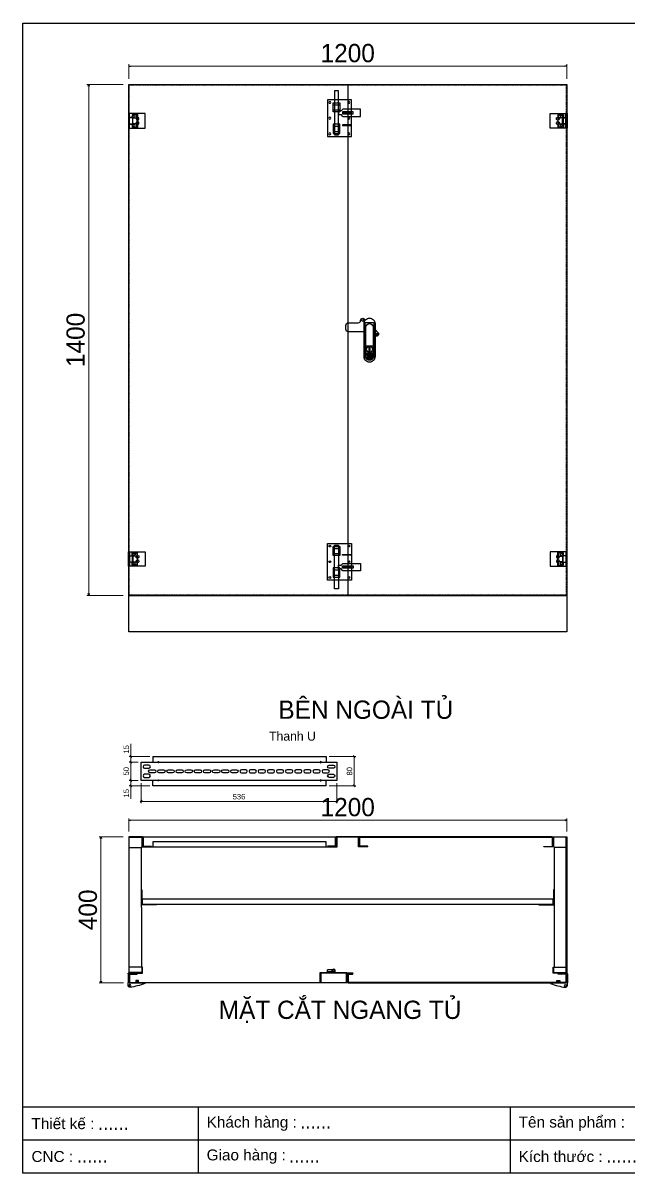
# Model space of a CAD drawing. Header units: millimetres. Extents: x 0 to 4455, y 0 to 3150.
# Drawn here: x 0 to 1655, y 0 to 3150 of the extents above; entities that cross this region are included whole.
import ezdxf
from ezdxf.enums import TextEntityAlignment as Align

# ---------------------------------------------------------------- set-up
doc = ezdxf.new("R2010")
doc.units = ezdxf.units.MM
doc.linetypes.add('HIDDEN2', pattern=[4.7625, 3.175, -1.5875])
doc.layers.add('CNC', color=7, linetype='Continuous')
doc.layers.add('DIM', color=253, linetype='Continuous')
doc.styles.add('Arial', font='arial.ttf')
doc.styles.add('Tahoma (Input Text)', font='tahoma.ttf')
doc.dimstyles.new('CNC', dxfattribs={"dimtxt": 50, "dimasz": 5, "dimexe": 5, "dimexo": 15, "dimgap": 10, "dimtad": 1, "dimdec": 0, "dimtxsty": 'Standard', "dimblk": 'OPEN30', "dimcen": 10, "dimclrd": 5, "dimclre": 5, "dimclrt": 3, "dimazin": 3, "dimtfac": 1, "dimtdec": 0, "dimtmove": 0, "dimatfit": 3, "dimldrblk": 'ARCHTICK', "dimlwd": 9, "dimlwe": 9})
doc.dimstyles.new('Dim-15', dxfattribs={"dimtxt": 15, "dimasz": 5, "dimexe": 5, "dimexo": 8, "dimgap": 5, "dimtad": 1, "dimdec": 0, "dimtxsty": 'Standard', "dimblk": 'OBLIQUE', "dimcen": 10, "dimclrd": 5, "dimclre": 5, "dimclrt": 3, "dimazin": 3, "dimtfac": 1, "dimtdec": 0, "dimtmove": 0, "dimatfit": 3, "dimldrblk": 'OBLIQUE', "dimlwd": 9, "dimlwe": 9})

# ---------------------------------------------------------------- blocks, each defined once
blk = doc.blocks.new('khungtenAsean2')
at = {"color": 7}
for p, q in [((2970, -1980), (0, -1980)), ((320, -1980), (320, -2100)), ((890, -1980), (890, -2100)), ((2020, -2040), (0, -2040))]:
    blk.add_line(p, q, dxfattribs=at)
blk.add_lwpolyline([(0, 0), (2970, 0), (2970, -2100), (0, -2100)], close=True, dxfattribs=at)
at = {"color": 2, "char_height": 20, "width": 917.634, "attachment_point": 4, "style": 'Arial'}
for s, insert in [('  Tên sản phẩm :', (890, -2010)), ('  Thiết kế :', (0, -2010)), ('  Khách hàng :', (320, -2010)), ('  Giao hàng :', (320, -2070)), ('  CNC :', (0, -2070)), ('  Kích thước :', (890, -2070))]:
    blk.add_mtext(s, dxfattribs=dict(at, insert=insert))
at = {"color": 1, "style": 'Tahoma (Input Text)', "flags": 8}
for tag, p in [('#03', (506.6, -2019.3)), ('#01', (137.1, -2021.3)), ('#05', (1106.6, -2021.3)), ('#07', (1834.7, -2021.3)), ('#09', (2146.7, -2021.3)), ('#02', (98.5, -2081.3)), ('#04', (486.1, -2081.3)), ('#06', (1065.3, -2081.3)), ('#08', (1817.4, -2081.3)), ('#10', (2146.7, -2081.3))]:
    blk.add_attdef(tag, p, '', height=25, dxfattribs=at)
blk.add_attdef('#11', text='', height=25, dxfattribs=at).set_placement((2915, -2067.3), align=Align.CENTER)
blk = doc.blocks.new('*D1')
at = {"color": 0, "linetype": 'ByBlock', "lineweight": -2}
for p, q in [((178.6, 2976.9), (180, 2981.9)), ((180, 2981.9), (181.3, 2976.9)), ((180, 2981.9), (180, 2976.9)), ((180, 1581.9), (178.6, 1586.9)), ((181.3, 1586.9), (180, 1581.9)), ((180, 1581.9), (180, 1586.9))]:
    blk.add_line(p, q, dxfattribs=at)
at = {"layer": 'Defpoints', "color": 0, "transparency": 16777216}
for p in [(289.8, 2981.9), (180, 1581.9), (289.8, 1581.9)]:
    blk.add_point(p, dxfattribs=at)
at = {"layer": 'DIM', "color": 5, "lineweight": 9, "transparency": 16777216}
for p, q in [((274.8, 2981.9), (175, 2981.9)), ((180, 2976.9), (180, 1586.9)), ((274.8, 1581.9), (175, 1581.9))]:
    blk.add_line(p, q, dxfattribs=at)
at = {"layer": 'DIM', "color": 3, "transparency": 16777216, "insert": (144.4, 2281.9), "char_height": 50, "attachment_point": 5, "rotation": 90}
blk.add_mtext('1400', dxfattribs=at)
blk = doc.blocks.new('_ArchTick')
at = {"color": 0, "const_width": 0.15}
blk.add_lwpolyline([(-0.5, -0.5), (0.5, 0.5)], dxfattribs=at)
blk = doc.blocks.new('_Open30')
at = {"color": 0, "linetype": 'ByBlock', "lineweight": -2}
for p, q in [((-1, 0.27), (0, 0)), ((0, 0), (-1, -0.27)), ((0, 0), (-1, 0))]:
    blk.add_line(p, q, dxfattribs=at)
blk = doc.blocks.new('*D2')
at = {"color": 0, "linetype": 'ByBlock', "lineweight": -2}
for p, q in [((289.8, 966.3), (294.8, 967.7)), ((294.8, 965), (289.8, 966.3)), ((289.8, 966.3), (294.8, 966.3)), ((1484.8, 967.7), (1489.8, 966.3)), ((1489.8, 966.3), (1484.8, 965)), ((1489.8, 966.3), (1484.8, 966.3))]:
    blk.add_line(p, q, dxfattribs=at)
at = {"layer": 'Defpoints', "color": 0, "transparency": 16777216}
for p in [(1489.8, 966.3), (289.8, 920.8), (1489.8, 920.8)]:
    blk.add_point(p, dxfattribs=at)
at = {"layer": 'DIM', "color": 5, "lineweight": 9, "transparency": 16777216}
for p, q in [((289.8, 935.8), (289.8, 971.3)), ((294.8, 966.3), (1484.8, 966.3)), ((1489.8, 935.8), (1489.8, 971.3))]:
    blk.add_line(p, q, dxfattribs=at)
at = {"layer": 'DIM', "color": 3, "transparency": 16777216, "insert": (889.8, 1001.9), "char_height": 50, "attachment_point": 5}
blk.add_mtext('1200', dxfattribs=at)
blk = doc.blocks.new('*D3')
at = {"color": 0, "linetype": 'ByBlock', "lineweight": -2}
for p, q in [((212.2, 915.8), (213.5, 920.8)), ((213.5, 920.8), (214.9, 915.8)), ((213.5, 920.8), (213.5, 915.8)), ((213.5, 520.8), (212.2, 525.8)), ((214.9, 525.8), (213.5, 520.8)), ((213.5, 520.8), (213.5, 525.8))]:
    blk.add_line(p, q, dxfattribs=at)
at = {"layer": 'Defpoints', "color": 0, "transparency": 16777216}
for p in [(213.5, 920.8), (289.8, 920.8), (290.8, 520.8)]:
    blk.add_point(p, dxfattribs=at)
at = {"layer": 'DIM', "color": 5, "lineweight": 9, "transparency": 16777216}
for p, q in [((274.8, 920.8), (208.5, 920.8)), ((213.5, 525.8), (213.5, 915.8)), ((275.8, 520.8), (208.5, 520.8))]:
    blk.add_line(p, q, dxfattribs=at)
at = {"layer": 'DIM', "color": 3, "transparency": 16777216, "insert": (178, 720.8), "char_height": 50, "attachment_point": 5, "rotation": 90}
blk.add_mtext('400', dxfattribs=at)
blk = doc.blocks.new('*D4')
at = {"color": 0, "linetype": 'ByBlock', "lineweight": -2}
for p, q in [((178.6, 2976.9), (180, 2981.9)), ((180, 2981.9), (181.3, 2976.9)), ((180, 2981.9), (180, 2976.9)), ((180, 1581.9), (178.6, 1586.9)), ((181.3, 1586.9), (180, 1581.9)), ((180, 1581.9), (180, 1586.9))]:
    blk.add_line(p, q, dxfattribs=at)
at = {"layer": 'Defpoints', "color": 0, "transparency": 16777216}
for p in [(289.8, 2981.9), (180, 1581.9), (289.8, 1581.9)]:
    blk.add_point(p, dxfattribs=at)
at = {"layer": 'DIM', "color": 5, "lineweight": 9, "transparency": 16777216}
for p, q in [((274.8, 2981.9), (175, 2981.9)), ((180, 2976.9), (180, 1586.9)), ((274.8, 1581.9), (175, 1581.9))]:
    blk.add_line(p, q, dxfattribs=at)
at = {"layer": 'DIM', "color": 3, "transparency": 16777216, "insert": (144.4, 2281.9), "char_height": 50, "attachment_point": 5, "rotation": 90}
blk.add_mtext('1400', dxfattribs=at)
blk = doc.blocks.new('*D5')
at = {"color": 0, "linetype": 'ByBlock', "lineweight": -2}
for p, q in [((289.8, 3031.8), (294.8, 3033.1)), ((294.8, 3030.4), (289.8, 3031.8)), ((289.8, 3031.8), (294.8, 3031.8)), ((1484.8, 3033.1), (1489.8, 3031.8)), ((1489.8, 3031.8), (1484.8, 3030.4)), ((1489.8, 3031.8), (1484.8, 3031.8))]:
    blk.add_line(p, q, dxfattribs=at)
at = {"layer": 'Defpoints', "color": 0, "transparency": 16777216}
for p in [(1489.8, 3031.8), (289.8, 2981.9), (1489.8, 2981.9)]:
    blk.add_point(p, dxfattribs=at)
at = {"layer": 'DIM', "color": 5, "lineweight": 9, "transparency": 16777216}
for p, q in [((289.8, 2996.9), (289.8, 3036.8)), ((294.8, 3031.8), (1484.8, 3031.8)), ((1489.8, 2996.9), (1489.8, 3036.8))]:
    blk.add_line(p, q, dxfattribs=at)
at = {"layer": 'DIM', "color": 3, "transparency": 16777216, "insert": (889.8, 3067.3), "char_height": 50, "attachment_point": 5}
blk.add_mtext('1200', dxfattribs=at)
blk = doc.blocks.new('AB301-2-1')
at = {"linetype": 'Continuous'}
h = blk.add_hatch(dxfattribs=at)
h.set_pattern_fill('ACAD_ISO09W100', color=1, scale=0.2)
h.set_pattern_definition([(0, (-368.0181, 398.3814), (0, 1), [4.8, -0.6, 1.2, -0.6, 1.2, -0.6])])
h.paths.add_polyline_path([(-4.1, -88.5, 0.118404), (0, -89.5, 0.118404), (4.1, -88.5), (7, -72), (-7, -72)])
at = {"color": 1, "linetype": 'Continuous'}
for p, q in [((-10, -50.5), (10, -50.5)), ((-7, -72), (7, -72)), ((-7, -72), (-4.1, -88.5)), ((7, -72), (4.1, -88.5))]:
    blk.add_line(p, q, dxfattribs=at)
for points in [[(-15, -12.5), (-57.5, -12.5, -0.414214), (-65, -5), (-65, 5, -0.414214), (-57.5, 12.5), (-30.7, 12.5, 0.414214), (-24.7, 18.5), (-24.7, 18.7)], [(-24.7, 18.7, -0.198912), (-23, 23), (-23, 23, -0.414214), (-14.5, 23), (-11.3, 19.8)], [(15, -6.5), (23, -14.5, -0.414214), (23, -23), (23, -23, -0.381561), (15, -23.4, -0.381561)]]:
    blk.add_lwpolyline(points, format="xyb", dxfattribs=at)
for points in [[(0, 25), (0, 25, -0.414214), (15, 10), (15, -80.5, -0.414214), (0, -95.5), (0, -95.5, -0.414214), (-15, -80.5), (-15, 10, -0.414214)], [(0, 10, -0.414214), (10, 0), (10, -80.5, -0.414214), (0, -90.5, -0.414214), (-10, -80.5), (-10, 0, -0.414214)], [(9, -72.5), (9, -80.5, -0.414214), (0, -89.5, -0.414214), (-9, -80.5), (-9, -72.5, -0.414214), (-7, -70.5), (7, -70.5, -0.414214)]]:
    blk.add_lwpolyline(points, format="xyb", close=True, dxfattribs=at)
at = {"color": 2, "linetype": 'Continuous'}
blk.add_lwpolyline([(-12, 13.3), (12, 13.3), (12, -83.7), (-12, -83.7)], close=True, dxfattribs=at)
at = {"color": 1, "linetype": 'Continuous'}
blk.add_lwpolyline([(-1, -55.5), (1, -55.5), (1, -65.5), (-1, -65.5)], close=True, dxfattribs=at)
for centre, radius in [((-18.7, 18.7), 2.5), ((18.7, -18.7), 2.5), ((0, -60.5), 8)]:
    blk.add_circle(centre, radius, dxfattribs=at)
blk = doc.blocks.new('HL044-1.3-C')
at = {"color": 1, "linetype": 'HIDDEN2', "ltscale": 0.5}
for p, q in [((-25, 40), (-25, 0)), ((-3, 0), (-3, 40))]:
    blk.add_line(p, q, dxfattribs=at)
at = {"color": 1}
for p, q in [((-12, 29), (0, 29)), ((-12, 11), (-12, 29)), ((0, 11), (-12, 11)), ((-11, 28.5), (0, 28.5)), ((-11, 28.5), (-11, 11.5)), ((0, 11.5), (-11, 11.5))]:
    blk.add_line(p, q, dxfattribs=at)
blk.add_lwpolyline([(-46, 40), (0, 40), (0, 0), (-46, 0)], close=True, dxfattribs=at)
at = {"color": 1, "linetype": 'HIDDEN2', "ltscale": 0.5}
for centre, radius in [((-15.5, 32.5), 3), ((-25, 26), 4), ((-25, 14), 4), ((-15.5, 7.5), 3)]:
    blk.add_circle(centre, radius, dxfattribs=at)
blk = doc.blocks.new('A$C28B22AC6')
at = {"color": 1}
for p, q in [((50, 48), (55, 53)), ((70, 48), (65, 53))]:
    blk.add_line(p, q, dxfattribs=at)
for points in [[(0, 71.5), (120, 71.5), (120, 60), (0, 60)], [(57, 49), (63, 49), (63, 20), (57, 20)]]:
    blk.add_lwpolyline(points, close=True, dxfattribs=at)
for points in [[(70, 48), (70, 0), (50, 0), (50, 48)], [(55, 60), (65, 60)], [(55, 53), (55, 60), (65, 60), (65, 53)]]:
    blk.add_lwpolyline(points, dxfattribs=at)
blk = doc.blocks.new('SUS-304-1')
at = {"color": 1}
for p, q in [((13.5, 49.5), (13.5, 32)), ((27.5, 49.5), (27.5, 32)), ((72.5, 49.5), (72.5, 32)), ((86.5, 49.5), (86.5, 32)), ((34.5, 19.5), (36.5, 19.5)), ((34.5, 5.5), (36.5, 5.5)), ((68, 19.5), (70, 19.5)), ((68, 5.5), (70, 5.5))]:
    blk.add_line(p, q, dxfattribs=at)
for points in [[(0, 65.5), (100, 65.5), (100, 0), (0, 0)], [(33, 49.5), (8, 49.5), (8, 32), (33, 32)], [(67, 49.5), (92, 49.5), (92, 32), (67, 32)], [(34.5, 24), (36.5, 24), (36.5, 1), (34.5, 1)], [(68, 24), (70, 24), (70, 1), (68, 1)]]:
    blk.add_lwpolyline(points, close=True, dxfattribs=at)
for centre in [(7, 59), (50, 59), (93, 59), (7, 6.5), (50, 6.5), (93, 6.5)]:
    blk.add_circle(centre, 2.5, dxfattribs=at)
at = {"color": 2}
blk.add_blockref('A$C28B22AC6', (-24.5, -25), dxfattribs=at)
blk = doc.blocks.new('HL044-1.3-B')
h = blk.add_hatch()
h.set_pattern_fill('ANSI31', color=1, scale=0.3, style=0)
h.set_pattern_definition([(45, (-80982.31925, -42991.2648), (-0.673519209, 0.673519209), [])])
h.paths.add_polyline_path([(-15.5, 27), (-15.5, 24), (-9.5, 24), (-9.5, 27)])
at = {"color": 1}
for p, q in [((0, 0), (-43, 0)), ((-43, 0), (-43, -2)), ((-25, 6.5), (-25, 0)), ((-25, 6.5), (-19, 5.9)), ((-25, 5.5), (-19, 4.9)), ((-25, 4.5), (-19, 3.9)), ((-25, 3.5), (-19, 2.9)), ((-25, 2.5), (-19, 1.9)), ((-25, 1.5), (-19, 0.9)), ((-25, 0.5), (-19.7, 0)), ((-22, 24), (-22, 27)), ((-22, 27), (1, 27)), ((-1, 24), (-22, 24)), ((-19, 6.5), (-19, 0)), ((-15.5, 24), (-15.5, 27)), ((-9.5, 24), (-9.5, 27)), ((0, 23), (0, 0)), ((0, 7.5), (3, 7.5)), ((0, 6), (3, 6)), ((3, 25), (3, 0)), ((3, -6.5), (3, 0))]:
    blk.add_line(p, q, dxfattribs=at)
blk.add_lwpolyline([(-26, 6.5), (-18, 6.5), (-18, 0), (-26, 0)], close=True, dxfattribs=at)
blk.add_circle((-2.3, -7), 2.55, dxfattribs=at)
for centre, radius, start, end in [((-1, 23), 1, 0, 90), ((1, 25), 2, 0, 90), ((15.4, 147.7), 160.7, 248.6705, 263.5901), ((-2.5, -6.5), 5.5, 270, 0)]:
    blk.add_arc(centre, radius, start, end, dxfattribs=at)
blk = doc.blocks.new('HL035-1-4')
at = {"color": 1}
for p, q in [((0, 4.5), (18.5, 4.5)), ((0, 3), (17, 3)), ((18.5, 3), (0.2, 3)), ((4.4, 1), (2.9, 0.7)), ((17, 3), (17, -3)), ((18.5, 3), (18.5, 4.5)), ((0, -3), (17, -3))]:
    blk.add_line(p, q, dxfattribs=at)
for radius, start, end in [(4.5, 90, 221.8103), (4.5, 221.8103, 13.4301), (3, 90, 270), (3, 87.0927, 90), (3, 270, 13.4301)]:
    blk.add_arc((0, 0), radius, start, end, dxfattribs=at)
blk = doc.blocks.new('*D18')
at = {"color": 0, "linetype": 'ByBlock', "lineweight": -2}
for p, q in [((326.5, 1020.5), (321.5, 1015.5)), ((857.3, 1015.5), (862.3, 1020.5))]:
    blk.add_line(p, q, dxfattribs=at)
at = {"layer": 'Defpoints', "color": 0, "transparency": 16777216}
for p in [(324, 1075.4), (859.8, 1075.4), (859.8, 1018)]:
    blk.add_point(p, dxfattribs=at)
at = {"layer": 'DIM', "color": 5, "lineweight": 9, "transparency": 16777216}
for p, q in [((324, 1067.4), (324, 1013)), ((859.8, 1067.4), (859.8, 1013)), ((324, 1018), (859.8, 1018))]:
    blk.add_line(p, q, dxfattribs=at)
at = {"layer": 'DIM', "color": 3, "transparency": 16777216, "insert": (591.9, 1030.7), "char_height": 15, "attachment_point": 5}
blk.add_mtext('536', dxfattribs=at)
blk = doc.blocks.new('_Oblique')
at = {"color": 0, "linetype": 'ByBlock', "lineweight": -2}
blk.add_line((-0.5, -0.5), (0.5, 0.5), dxfattribs=at)
blk = doc.blocks.new('*D19')
at = {"color": 0, "linetype": 'ByBlock', "lineweight": -2}
for p, q in [((910, 1137.9), (905, 1142.9)), ((905, 1062.9), (910, 1057.9))]:
    blk.add_line(p, q, dxfattribs=at)
at = {"layer": 'Defpoints', "color": 0, "transparency": 16777216}
for p in [(830.8, 1140.4), (907.5, 1140.4), (830.8, 1060.4)]:
    blk.add_point(p, dxfattribs=at)
at = {"layer": 'DIM', "color": 5, "lineweight": 9, "transparency": 16777216}
for p, q in [((838.8, 1140.4), (912.5, 1140.4)), ((907.5, 1060.4), (907.5, 1140.4)), ((838.8, 1060.4), (912.5, 1060.4))]:
    blk.add_line(p, q, dxfattribs=at)
at = {"layer": 'DIM', "color": 3, "transparency": 16777216, "insert": (894.8, 1100.4), "char_height": 15, "attachment_point": 5, "rotation": 90}
blk.add_mtext('80', dxfattribs=at)
blk = doc.blocks.new('*D20')
at = {"color": 0, "linetype": 'ByBlock', "lineweight": -2}
for p, q in [((298.2, 1122.9), (293.2, 1127.9)), ((293.2, 1077.9), (298.2, 1072.9))]:
    blk.add_line(p, q, dxfattribs=at)
at = {"layer": 'Defpoints', "color": 0, "transparency": 16777216}
for p in [(324, 1125.4), (295.7, 1075.4), (324, 1075.4)]:
    blk.add_point(p, dxfattribs=at)
at = {"layer": 'DIM', "color": 5, "lineweight": 9, "transparency": 16777216}
for p, q in [((316, 1125.4), (290.7, 1125.4)), ((295.7, 1125.4), (295.7, 1075.4)), ((316, 1075.4), (290.7, 1075.4))]:
    blk.add_line(p, q, dxfattribs=at)
at = {"layer": 'DIM', "color": 3, "transparency": 16777216, "insert": (283.1, 1100.4), "char_height": 15, "attachment_point": 5, "rotation": 90}
blk.add_mtext('50', dxfattribs=at)
blk = doc.blocks.new('*D21')
at = {"color": 0, "linetype": 'ByBlock', "lineweight": -2}
for p, q in [((298.2, 1072.9), (293.2, 1077.9)), ((293.2, 1062.9), (298.2, 1057.9))]:
    blk.add_line(p, q, dxfattribs=at)
at = {"layer": 'Defpoints', "color": 0, "transparency": 16777216}
for p in [(324, 1075.4), (295.7, 1060.4), (356, 1060.4)]:
    blk.add_point(p, dxfattribs=at)
at = {"layer": 'DIM', "color": 5, "lineweight": 9, "transparency": 16777216}
for p, q in [((316, 1075.4), (290.7, 1075.4)), ((295.7, 1075.4), (295.7, 1060.4)), ((348, 1060.4), (290.7, 1060.4)), ((295.7, 1060.4), (295.7, 1025.2))]:
    blk.add_line(p, q, dxfattribs=at)
at = {"layer": 'DIM', "color": 3, "transparency": 16777216, "insert": (283.1, 1040.3), "char_height": 15, "attachment_point": 5, "rotation": 90}
blk.add_mtext('15', dxfattribs=at)
blk = doc.blocks.new('*D22')
at = {"color": 0, "linetype": 'ByBlock', "lineweight": -2}
for p, q in [((298.2, 1137.9), (293.2, 1142.9)), ((293.2, 1127.9), (298.2, 1122.9))]:
    blk.add_line(p, q, dxfattribs=at)
at = {"layer": 'Defpoints', "color": 0, "transparency": 16777216}
for p in [(295.7, 1140.4), (356, 1140.4), (324, 1125.4)]:
    blk.add_point(p, dxfattribs=at)
at = {"layer": 'DIM', "color": 5, "lineweight": 9, "transparency": 16777216}
for p, q in [((295.7, 1140.4), (295.7, 1175.6)), ((348, 1140.4), (290.7, 1140.4)), ((295.7, 1125.4), (295.7, 1140.4)), ((316, 1125.4), (290.7, 1125.4))]:
    blk.add_line(p, q, dxfattribs=at)
at = {"layer": 'DIM', "color": 3, "transparency": 16777216, "insert": (283.1, 1160.5), "char_height": 15, "attachment_point": 5, "rotation": 90}
blk.add_mtext('15', dxfattribs=at)
blk = doc.blocks.new('ovan8.5x20')
at = {"layer": 'CNC', "color": 2, "lineweight": -3}
for p, q in [((5.7, 4.2), (-5.8, 4.2)), ((-5.8, -4.2), (5.7, -4.2))]:
    blk.add_line(p, q, dxfattribs=at)
for centre, start, end in [((-5.8, 0), 90, 270), ((5.7, 0), 270, 90)]:
    blk.add_arc(centre, 4.25, start, end, dxfattribs=at)
blk = doc.blocks.new('f3daunguoc')
at = {"layer": 'CNC', "color": 2, "lineweight": -3}
blk.add_circle((0, 0), 1.5, dxfattribs=at)

msp = doc.modelspace()

# ---------------------------------------------------------------- linework, layer by layer
for p, q in [((889.8, 2980.7), (889.8, 1581.9)), ((944.3, 894.8), (944.3, 893.6))]:
    msp.add_line(p, q)
at = {"color": 7}
for p, q in [((356, 1140.4), (830.8, 1140.4)), ((356, 1140.4), (356, 1125.4)), ((830.8, 1140.4), (830.8, 1125.4)), ((324, 1125.4), (859.8, 1125.4)), ((324, 1075.4), (324, 1125.4)), ((859.8, 1125.4), (859.8, 1075.4)), ((859.8, 1075.4), (324, 1075.4)), ((356, 1060.4), (356, 1075.4)), ((830.8, 1060.4), (830.8, 1075.4)), ((830.8, 1060.4), (356, 1060.4))]:
    msp.add_line(p, q, dxfattribs=at)
for points in [[(289.8, 2981.9), (1489.8, 2981.9), (1489.8, 1581.9), (289.8, 1581.9)], [(326, 564), (326, 549), (291, 549), (291, 919.6), (326, 919.6), (326, 893.4), (352.2, 893.4), (352.2, 894.6), (327.2, 894.6), (327.2, 920.8), (289.8, 920.8), (289.8, 547.8), (327.2, 547.8), (327.2, 564)], [(856.4, 894.8), (856.4, 919.6), (329.4, 919.6), (329.4, 894.6), (328.2, 894.6), (328.2, 920.8), (857.6, 920.8), (857.6, 894.8)], [(923.2, 894.8), (923.2, 919.6), (1450.2, 919.6), (1450.2, 894.6), (1451.4, 894.6), (1451.4, 920.8), (922, 920.8), (922, 894.8)], [(1453.6, 564), (1453.6, 549), (1488.6, 549), (1488.6, 919.6), (1453.6, 919.6), (1453.6, 893.4), (1427.4, 893.4), (1427.4, 894.6), (1452.4, 894.6), (1452.4, 920.8), (1489.8, 920.8), (1489.8, 547.8), (1452.4, 547.8), (1452.4, 564)], [(1475.6, 545.5), (1487.6, 545.5), (1487.6, 522), (892, 522), (892, 545), (904, 545), (904, 546.2), (890.8, 546.2), (890.8, 520.8), (1488.8, 520.8), (1488.8, 546.7), (1475.6, 546.7)]]:
    msp.add_lwpolyline(points, close=True, dxfattribs=at)
at = {"color": 7, "linetype": 'HIDDEN2'}
msp.add_lwpolyline([(291, 2980.7), (1488.6, 2980.7), (1488.6, 1583.1), (291, 1583.1)], close=True, dxfattribs=at)
at = {"color": 2}
for points in [[(311.8, 2898.9), (298.8, 2898.9), (298.8, 2889.9), (311.8, 2889.9)], [(1467.8, 2898.9), (1480.8, 2898.9), (1480.8, 2889.9), (1467.8, 2889.9)], [(311.8, 2873.9), (298.8, 2873.9), (298.8, 2864.9), (311.8, 2864.9)], [(1467.8, 2873.9), (1480.8, 2873.9), (1480.8, 2864.9), (1467.8, 2864.9)], [(311.8, 1689.9), (298.8, 1689.9), (298.8, 1698.9), (311.8, 1698.9)], [(311.8, 1664.9), (298.8, 1664.9), (298.8, 1673.9), (311.8, 1673.9)], [(1467.8, 1689.9), (1480.8, 1689.9), (1480.8, 1698.9), (1467.8, 1698.9)], [(1467.8, 1664.9), (1480.8, 1664.9), (1480.8, 1673.9), (1467.8, 1673.9)]]:
    msp.add_lwpolyline(points, close=True, dxfattribs=at)
for points in [[(289.8, 1581.9), (1489.8, 1581.9), (1489.8, 1481.9), (289.8, 1481.9)], [(886.1, 522), (886.1, 547.8), (816.1, 547.8), (816.1, 522), (814.6, 522), (814.6, 549.3), (887.6, 549.3), (887.6, 522)]]:
    msp.add_lwpolyline(points, close=True)
for points in [[(944.8, 894.8), (921, 894.8), (921, 920.8), (858.6, 920.8), (858.6, 894.8), (834.8, 894.8)], [(944.8, 893.6), (919.8, 893.6), (919.8, 919.6), (859.8, 919.6), (859.8, 893.6), (834.8, 893.6)]]:
    msp.add_lwpolyline(points)
at = {"color": 6}
for points in [[(291.3, 891.3), (323.8, 891.3), (324.3, 564), (291.3, 564)], [(1488.3, 891.3), (1455.3, 891.3), (1455.3, 564), (1488.3, 564)]]:
    msp.add_lwpolyline(points, close=True, dxfattribs=at)
at = {"color": 8}
msp.add_lwpolyline([(829.8, 893.4), (859.8, 893.4), (859.8, 892.2), (326, 892.2), (326, 893.4), (357, 893.4), (357, 908.4), (829.8, 908.4), (829.8, 893.4)], dxfattribs=at)
at = {"color": 4}
for points in [[(365.8, 734.3), (324.3, 734.3), (324.3, 775.8), (325.8, 775.8), (325.8, 735.8), (365.8, 735.8)], [(1413.8, 734.3), (1455.3, 734.3), (1455.3, 775.8), (1453.8, 775.8), (1453.8, 735.8), (1413.8, 735.8)]]:
    msp.add_lwpolyline(points, close=True, dxfattribs=at)
at = {"color": 3}
msp.add_lwpolyline([(327.8, 750.8), (1451.8, 750.8), (1451.8, 735.8), (327.8, 735.8)], close=True, dxfattribs=at)
at = {"color": 7}
msp.add_lwpolyline([(888.8, 547), (888.8, 520.8), (290.8, 520.8), (290.8, 546.7), (304, 546.7), (304, 545.5), (292, 545.5), (292, 522), (887.6, 522), (887.6, 548.2), (903.8, 548.2), (903.8, 547), (888.8, 547)], dxfattribs=at)
msp.add_circle((851.1, 553.8), 3)

# ---------------------------------------------------------------- block references
ref = msp.add_blockref('khungtenAsean2', (0, 3150), dxfattribs=dict(at, xscale=1.5, yscale=1.5, zscale=1.5))
ref.add_attrib('#06', '......', (1598, 28.1), dxfattribs={"color": 1, "height": 37.5, "style": 'Tahoma (Input Text)'})
ref.add_attrib('#04', '......', (729.2, 28.1), dxfattribs={"color": 1, "height": 37.5, "style": 'Tahoma (Input Text)'})
ref.add_attrib('#03', '......', (759.9, 121), dxfattribs={"color": 1, "height": 37.5, "style": 'Tahoma (Input Text)'})
ref.add_attrib('#02', '......', (147.7, 28.1), dxfattribs={"color": 1, "height": 37.5, "style": 'Tahoma (Input Text)'})
ref.add_attrib('#01', '......', (205.6, 118.1), dxfattribs={"color": 1, "height": 37.5, "style": 'Tahoma (Input Text)'})
at = {"color": 7, "xscale": -1}
for name, p, rotation in [('SUS-304-1', (899.8, 2939.5), 90), ('HL044-1.3-C', (1490.8, 1701.9), 180)]:
    msp.add_blockref(name, p, dxfattribs=dict(at, rotation=rotation))
for name, p in [('HL044-1.3-C', (288.8, 2861.9)), ('HL044-1.3-B', (290.8, 520.8))]:
    msp.add_blockref(name, p, dxfattribs=at)
at = {"color": 7}
for name, p in [('HL044-1.3-C', (1490.8, 2861.9)), ('AB301-2-1', (949.6, 2316.6)), ('HL044-1.3-B', (1488.8, 520.8))]:
    msp.add_blockref(name, p, dxfattribs=at)
for name, p, rotation in [('HL044-1.3-C', (288.8, 1701.9), 180), ('SUS-304-1', (899.8, 1624.3), 90), ('HL035-1-4', (851.1, 553.8), 180)]:
    msp.add_blockref(name, p, dxfattribs=dict(at, rotation=rotation))
at = {"lineweight": -3, "rotation": 270}
for p in [(371, 1125.4), (371, 1075.4)]:
    msp.add_blockref('f3daunguoc', p, dxfattribs=at)
at = {"lineweight": -3, "xscale": -1, "rotation": 90}
for p in [(815.8, 1125.4), (815.8, 1075.4)]:
    msp.add_blockref('f3daunguoc', p, dxfattribs=at)
at = {"layer": 'CNC', "lineweight": -3, "rotation": 180}
for p in [(339.1, 1112.9), (604.4, 1100.4), (629.4, 1100.4), (654.4, 1100.4), (679.4, 1100.4), (704.4, 1100.4), (729.4, 1100.4), (754.4, 1100.4), (779.4, 1100.4), (804.4, 1100.4), (829.4, 1100.4), (339.1, 1087.9)]:
    msp.add_blockref('ovan8.5x20', p, dxfattribs=at)
at = {"layer": 'CNC', "lineweight": -3, "xscale": -1, "rotation": 180}
for p in [(354.4, 1100.4), (379.4, 1100.4), (404.4, 1100.4), (429.4, 1100.4), (454.4, 1100.4), (479.4, 1100.4), (504.4, 1100.4), (529.4, 1100.4), (554.4, 1100.4), (579.4, 1100.4), (844.8, 1112.9), (844.8, 1087.9)]:
    msp.add_blockref('ovan8.5x20', p, dxfattribs=at)

# ---------------------------------------------------------------- texts
at = {"color": 2, "attachment_point": 5}
for s, insert, char_height, width in [('BÊN NGOÀI TỦ', (939.4, 1268.7), 50, 1216.419), ('Thanh U', (738.5, 1196.6), 25, 775), ('MẶT CẮT NGANG TỦ', (868.9, 441.5), 50, 1216.419)]:
    msp.add_mtext(s, dxfattribs=dict(at, insert=insert, char_height=char_height, width=width))

# ---------------------------------------------------------------- dimensions: what is measured, and where the dimension line sits
at = {"layer": 'DIM'}
for base, p1, p2, picture, middle in [((1489.8, 3031.8), (289.8, 2981.9), (1489.8, 2981.9), '*D5', (889.8, 3067.3)), ((1489.8, 966.3), (289.8, 920.8), (1489.8, 920.8), '*D2', (889.8, 1001.9))]:
    dim = msp.add_linear_dim(base=base, p1=p1, p2=p2, dimstyle='CNC', dxfattribs=at)
    dim.commit()
    dim.dimension.update_dxf_attribs({"geometry": picture, "text_midpoint": middle})
at = {"layer": 'DIM', "color": 7}
for base, p1, p2, dimstyle, picture, middle in [((180, 1581.9), (289.8, 2981.9), (289.8, 1581.9), 'CNC', '*D1', (144.4, 2281.9)), ((295.7, 1140.4), (324, 1125.4), (356, 1140.4), 'Dim-15', '*D22', (283.1, 1160.5)), ((907.5, 1140.4), (830.8, 1060.4), (830.8, 1140.4), 'Dim-15', '*D19', (894.8, 1100.4)), ((295.7, 1075.4), (324, 1125.4), (324, 1075.4), 'Dim-15', '*D20', (283.1, 1100.4)), ((295.7, 1060.4), (324, 1075.4), (356, 1060.4), 'Dim-15', '*D21', (283.1, 1040.3))]:
    dim = msp.add_linear_dim(base=base, p1=p1, p2=p2, angle=90, dimstyle=dimstyle, dxfattribs=at)
    dim.commit()
    dim.dimension.update_dxf_attribs({"geometry": picture, "text_midpoint": middle})
at = {"layer": 'DIM'}
dim = msp.add_linear_dim(base=(180, 1581.9), p1=(289.8, 1481.9), p2=(289.8, 1581.9), angle=90, dimstyle='CNC', dxfattribs=at)
dim.commit()
dim.dimension.update_dxf_attribs({"geometry": '*D4', "text_midpoint": (144.4, 1649.7)})
at = {"layer": 'DIM', "color": 7}
dim = msp.add_linear_dim(base=(859.8, 1018), p1=(324, 1075.4), p2=(859.8, 1075.4), dimstyle='Dim-15', dxfattribs=at)
dim.commit()
dim.dimension.update_dxf_attribs({"geometry": '*D18', "text_midpoint": (591.9, 1030.7)})
at = {"layer": 'DIM'}
dim = msp.add_linear_dim(base=(213.5, 920.8), p1=(290.8, 520.8), p2=(289.8, 920.8), angle=90, dimstyle='CNC', dxfattribs=at)
dim.commit()
dim.dimension.update_dxf_attribs({"geometry": '*D3', "text_midpoint": (213.5, 720.8), "dimtype": 160})

doc.saveas('drawing.dxf')
